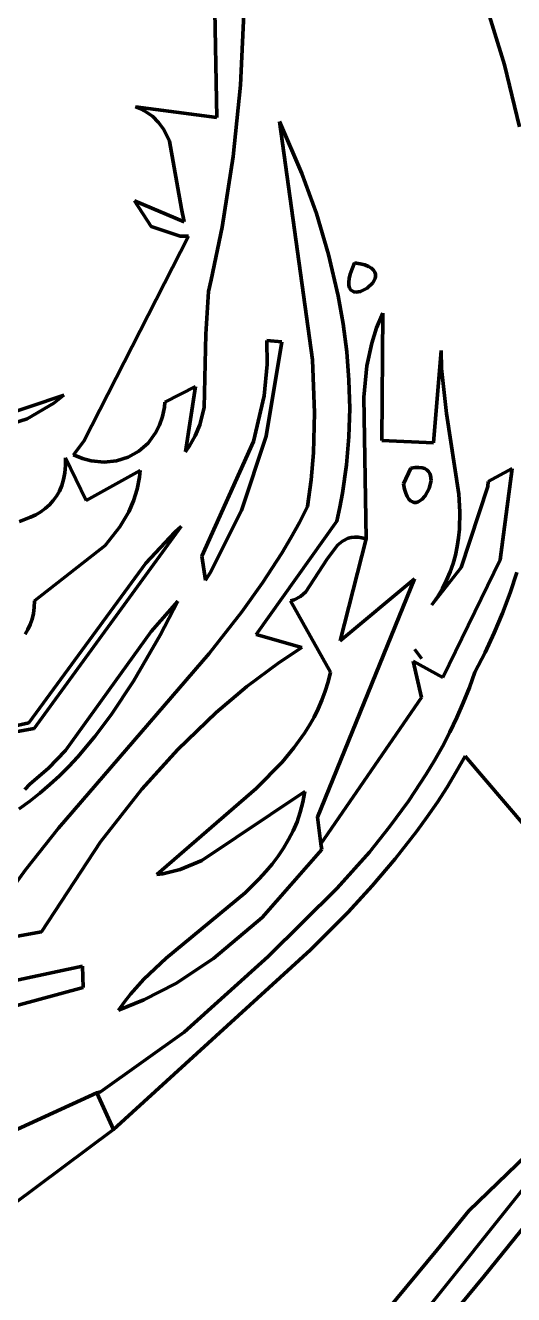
# Model space of a CAD drawing. Header units: millimetres. Extents: x 0 to 10.4, y 0 to 8.2.
# Drawn here: x 6.515 to 6.867, y 5.044 to 5.959 of the extents above; entities that cross this region are included whole.
import ezdxf

# ---------------------------------------------------------------- set-up
doc = ezdxf.new("R2010")
doc.units = ezdxf.units.MM
for name, color, linetype, lineweight in [('color#000000ff', 7, 'CONTINUOUS', 100), ('color#929292ff', 7, 'CONTINUOUS', 100), ('color#ffffffff', 7, 'CONTINUOUS', 100)]:
    doc.layers.add(name, color=color, linetype=linetype, lineweight=lineweight)

msp = doc.modelspace()

# ---------------------------------------------------------------- linework, layer by layer
at = {"layer": 'color#000000ff'}
for p, q in [((6.86064, 5.93051), (6.82512, 6.04591)), ((6.65311, 5.89243), (6.65074, 6.01424)), ((6.67261, 5.96729), (6.67021, 5.91576)), ((6.87126, 5.88566), (6.86064, 5.93051)), ((6.67021, 5.91576), (6.66498, 5.86444)), ((6.59802, 5.89874), (6.59458, 5.9002)), ((6.59458, 5.9002), (6.65311, 5.89243)), ((6.60117, 5.8971), (6.59802, 5.89874)), ((6.60667, 5.89329), (6.60117, 5.8971)), ((6.61119, 5.88885), (6.60667, 5.89329)), ((6.61486, 5.88386), (6.61119, 5.88885)), ((6.61898, 5.8755), (6.61486, 5.88386)), ((6.62771, 5.82666), (6.61898, 5.8755)), ((6.66498, 5.86444), (6.65693, 5.81347)), ((6.60578, 5.81378), (6.59376, 5.83232)), ((6.59376, 5.83232), (6.62973, 5.81729)), ((6.62973, 5.81729), (6.62771, 5.82666)), ((6.62664, 5.80687), (6.60578, 5.81378)), ((6.65693, 5.81347), (6.64902, 5.77556)), ((6.55736, 5.65925), (6.63271, 5.80692)), ((6.63271, 5.80692), (6.62664, 5.80687)), ((6.64902, 5.77556), (6.64715, 5.76705)), ((6.64715, 5.76705), (6.64531, 5.73629)), ((6.76835, 5.74079), (6.77287, 5.75149)), ((6.77287, 5.75149), (6.77214, 5.65966)), ((6.64531, 5.73629), (6.64401, 5.68354)), ((6.76487, 5.72993), (6.76835, 5.74079)), ((6.69998, 5.73081), (6.68882, 5.66268)), ((6.68931, 5.73163), (6.69998, 5.73081)), ((6.68949, 5.71447), (6.68931, 5.73163)), ((6.76136, 5.7134), (6.76487, 5.72993)), ((6.80947, 5.65791), (6.81502, 5.72447)), ((6.81502, 5.72447), (6.81511, 5.7116)), ((6.68729, 5.69195), (6.68949, 5.71447)), ((6.75923, 5.69099), (6.76136, 5.7134)), ((6.81511, 5.7116), (6.81874, 5.67921)), ((6.63771, 5.69849), (6.61578, 5.68727)), ((6.63063, 5.6515), (6.63771, 5.69849)), ((6.44658, 5.66028), (6.54297, 5.69225)), ((6.54297, 5.69225), (6.53574, 5.68665)), ((6.67957, 5.65901), (6.68729, 5.69195)), ((6.76075, 5.5887), (6.75923, 5.69099)), ((6.53574, 5.68665), (6.51635, 5.67529)), ((6.61539, 5.68371), (6.61399, 5.67697)), ((6.61578, 5.68727), (6.61539, 5.68371)), ((6.64401, 5.68354), (6.64088, 5.67107)), ((6.51635, 5.67529), (6.42171, 5.64499)), ((6.61399, 5.67697), (6.61184, 5.67076)), ((6.64088, 5.67107), (6.63764, 5.66303)), ((6.81874, 5.67921), (6.82767, 5.6211)), ((6.609, 5.66513), (6.60357, 5.6578)), ((6.61184, 5.67076), (6.609, 5.66513)), ((6.63764, 5.66303), (6.63328, 5.65527)), ((6.68882, 5.66268), (6.67103, 5.60921)), ((6.54995, 5.64936), (6.55736, 5.65925)), ((6.60357, 5.6578), (6.59693, 5.65192)), ((6.63328, 5.65527), (6.63063, 5.6515)), ((6.64242, 5.57632), (6.67957, 5.65901)), ((6.77214, 5.65966), (6.80947, 5.65791)), ((6.54411, 5.64161), (6.54415, 5.64721)), ((6.54415, 5.64721), (6.55887, 5.61651)), ((6.55627, 5.64672), (6.54995, 5.64936)), ((6.56258, 5.64499), (6.55627, 5.64672)), ((6.57191, 5.64402), (6.56258, 5.64499)), ((6.58089, 5.64493), (6.57191, 5.64402)), ((6.5893, 5.64759), (6.58089, 5.64493)), ((6.59693, 5.65192), (6.5893, 5.64759)), ((6.5427, 5.63166), (6.54362, 5.63643)), ((6.54362, 5.63643), (6.54411, 5.64161)), ((6.55887, 5.61651), (6.59789, 5.63795)), ((6.59789, 5.63795), (6.5974, 5.63335)), ((6.79293, 5.63972), (6.78769, 5.62833)), ((6.79611, 5.64023), (6.79293, 5.63972)), ((6.79885, 5.64032), (6.79611, 5.64023)), ((6.80118, 5.64004), (6.79885, 5.64032)), ((6.80311, 5.63942), (6.80118, 5.64004)), ((6.80466, 5.6385), (6.80311, 5.63942)), ((6.80586, 5.63732), (6.80466, 5.6385)), ((6.80674, 5.63592), (6.80586, 5.63732)), ((6.80731, 5.63434), (6.80674, 5.63592)), ((6.80761, 5.6308), (6.80731, 5.63434)), ((6.84889, 5.63009), (6.8662, 5.63948)), ((6.8662, 5.63948), (6.85743, 5.57376)), ((6.53966, 5.62328), (6.54137, 5.62728)), ((6.54137, 5.62728), (6.5427, 5.63166)), ((6.5974, 5.63335), (6.59569, 5.62454)), ((6.78769, 5.62833), (6.78844, 5.62471)), ((6.80632, 5.62509), (6.80761, 5.6308)), ((6.82939, 5.56825), (6.84844, 5.62663)), ((6.84844, 5.62663), (6.84889, 5.63009)), ((6.53245, 5.61336), (6.53517, 5.61633)), ((6.53517, 5.61633), (6.53758, 5.61964)), ((6.53758, 5.61964), (6.53966, 5.62328)), ((6.59311, 5.61622), (6.58972, 5.60836)), ((6.59569, 5.62454), (6.59311, 5.61622)), ((6.78844, 5.62471), (6.78934, 5.62172)), ((6.78934, 5.62172), (6.79039, 5.61934)), ((6.79039, 5.61934), (6.79154, 5.61751)), ((6.79154, 5.61751), (6.79279, 5.61621)), ((6.79279, 5.61621), (6.79412, 5.61539)), ((6.79828, 5.61542), (6.801, 5.61714)), ((6.801, 5.61714), (6.80347, 5.61985)), ((6.80347, 5.61985), (6.80632, 5.62509)), ((6.82767, 5.6211), (6.82835, 5.60838)), ((6.52264, 5.60621), (6.52616, 5.60831)), ((6.52616, 5.60831), (6.52944, 5.61069)), ((6.52944, 5.61069), (6.53245, 5.61336)), ((6.58972, 5.60836), (6.58329, 5.59737)), ((6.67103, 5.60921), (6.64831, 5.56442)), ((6.79412, 5.61539), (6.79548, 5.61501)), ((6.79548, 5.61501), (6.79688, 5.61504)), ((6.79688, 5.61504), (6.79828, 5.61542)), ((6.82835, 5.60838), (6.82804, 5.59578)), ((6.51086, 5.60139), (6.5189, 5.60436)), ((6.5189, 5.60436), (6.52264, 5.60621)), ((6.62745, 5.59781), (6.52148, 5.45218)), ((6.62291, 5.59363), (6.62745, 5.59781)), ((6.58329, 5.59737), (6.57263, 5.58407)), ((6.60189, 5.57116), (6.62291, 5.59363)), ((6.74205, 5.51519), (6.76075, 5.5887)), ((6.82745, 5.58953), (6.82652, 5.58332)), ((6.82804, 5.59578), (6.82745, 5.58953)), ((6.57263, 5.58407), (6.52169, 5.54404)), ((6.82652, 5.58332), (6.82522, 5.57715)), ((6.51751, 5.45617), (6.60189, 5.57116)), ((6.64499, 5.55904), (6.64242, 5.57632)), ((6.85743, 5.57376), (6.81607, 5.48885)), ((6.82353, 5.57103), (6.82142, 5.56495)), ((6.82522, 5.57715), (6.82353, 5.57103)), ((6.64831, 5.56442), (6.64499, 5.55904)), ((6.80816, 5.54115), (6.82939, 5.56825)), ((6.82142, 5.56495), (6.81886, 5.55892)), ((6.86467, 5.54981), (6.86957, 5.56443)), ((6.7258, 5.38825), (6.79576, 5.56006)), ((6.79576, 5.56006), (6.74205, 5.51519)), ((6.81581, 5.55294), (6.81226, 5.54702)), ((6.81886, 5.55892), (6.81581, 5.55294)), ((6.52169, 5.54404), (6.52152, 5.53936)), ((6.60578, 5.52198), (6.62501, 5.544)), ((6.62501, 5.544), (6.61224, 5.51929)), ((6.81226, 5.54702), (6.80816, 5.54115)), ((6.85921, 5.53532), (6.86467, 5.54981)), ((6.52093, 5.53498), (6.51996, 5.53087)), ((6.52152, 5.53936), (6.52093, 5.53498)), ((6.85316, 5.52099), (6.85921, 5.53532)), ((6.51863, 5.52703), (6.51695, 5.52342)), ((6.51996, 5.53087), (6.51863, 5.52703)), ((6.51695, 5.52342), (6.51496, 5.52004)), ((6.54405, 5.43618), (6.60578, 5.52198)), ((6.61224, 5.51929), (6.59309, 5.48613)), ((6.84652, 5.50682), (6.85316, 5.52099)), ((6.796, 5.50918), (6.80077, 5.50246)), ((6.80077, 5.50246), (6.796, 5.50918)), ((6.83927, 5.49283), (6.84652, 5.50682)), ((6.81607, 5.48885), (6.79475, 5.50068)), ((6.79475, 5.50068), (6.8007, 5.47456)), ((6.83525, 5.48168), (6.83927, 5.49283)), ((6.59309, 5.48613), (6.57697, 5.46193)), ((6.83088, 5.47074), (6.83525, 5.48168)), ((6.8007, 5.47456), (6.72821, 5.36906)), ((6.82616, 5.46003), (6.83088, 5.47074)), ((6.57697, 5.46193), (6.56532, 5.44648)), ((6.43015, 5.43654), (6.51751, 5.45617)), ((6.52148, 5.45218), (6.4334, 5.43614)), ((6.82111, 5.44952), (6.82616, 5.46003)), ((6.56532, 5.44648), (6.5529, 5.43181)), ((6.81575, 5.43921), (6.82111, 5.44952)), ((6.53185, 5.42348), (6.54405, 5.43618)), ((6.81008, 5.4291), (6.81575, 5.43921)), ((6.54638, 5.42482), (6.53967, 5.4181)), ((6.5529, 5.43181), (6.54638, 5.42482)), ((6.80413, 5.41917), (6.81008, 5.4291)), ((6.8322, 5.43215), (6.82581, 5.4209)), ((6.92795, 5.32004), (6.8322, 5.43215)), ((6.51828, 5.41192), (6.53185, 5.42348)), ((6.53967, 5.4181), (6.53274, 5.41166)), ((6.79142, 5.39985), (6.80413, 5.41917)), ((6.82581, 5.4209), (6.81912, 5.40989)), ((6.51482, 5.40806), (6.51828, 5.41192)), ((6.53274, 5.41166), (6.5256, 5.40554)), ((6.81912, 5.40989), (6.81214, 5.39911)), ((6.51823, 5.39976), (6.51064, 5.39433)), ((6.5256, 5.40554), (6.51823, 5.39976)), ((6.77774, 5.38119), (6.79142, 5.39985)), ((6.81214, 5.39911), (6.8049, 5.38856)), ((6.72821, 5.36906), (6.7258, 5.38825)), ((6.8049, 5.38856), (6.7974, 5.37821)), ((6.76319, 5.36313), (6.77774, 5.38119)), ((6.7974, 5.37821), (6.78169, 5.3581)), ((6.74001, 5.33703), (6.76319, 5.36313)), ((6.78169, 5.3581), (6.76513, 5.33869)), ((6.69015, 5.28772), (6.74001, 5.33703)), ((6.76513, 5.33869), (6.74785, 5.31989)), ((6.74785, 5.31989), (6.7208, 5.29263)), ((6.7208, 5.29263), (6.57865, 5.16308)), ((6.62958, 5.23326), (6.69015, 5.28772)), ((6.83477, 5.10452), (6.99841, 5.26295)), ((6.56927, 5.19022), (6.62958, 5.23326)), ((6.84555, 5.05733), (6.96113, 5.19988)), ((6.56666, 5.1895), (6.56927, 5.19022)), ((6.57865, 5.16308), (6.56666, 5.1895)), ((6.8826, 5.13125), (6.68796, 4.88781)), ((6.81171, 5.07616), (6.83477, 5.10452)), ((6.76876, 5.02437), (6.81171, 5.07616)), ((6.74798, 4.93942), (6.84555, 5.05733))]:
    msp.add_line(p, q, dxfattribs=at)
at = {"layer": 'color#929292ff'}
for p, q in [((6.72205, 5.71787), (6.69837, 5.88951)), ((6.69837, 5.88951), (6.71455, 5.85215)), ((6.71455, 5.85215), (6.72499, 5.82328)), ((6.72499, 5.82328), (6.73377, 5.79383)), ((6.73377, 5.79383), (6.74073, 5.76391)), ((6.74937, 5.77966), (6.75065, 5.78343)), ((6.75065, 5.78343), (6.75247, 5.78777)), ((6.75247, 5.78777), (6.75652, 5.78708)), ((6.75652, 5.78708), (6.75986, 5.78618)), ((6.75986, 5.78618), (6.76254, 5.7851)), ((6.76254, 5.7851), (6.7646, 5.78386)), ((6.7646, 5.78386), (6.7661, 5.7825)), ((6.7661, 5.7825), (6.76707, 5.78104)), ((6.76707, 5.78104), (6.76757, 5.77952)), ((6.74829, 5.77372), (6.74861, 5.77643)), ((6.74839, 5.77149), (6.74829, 5.77372)), ((6.74885, 5.76971), (6.74839, 5.77149)), ((6.74861, 5.77643), (6.74937, 5.77966)), ((6.76573, 5.77334), (6.76164, 5.76942)), ((6.76732, 5.77639), (6.76573, 5.77334)), ((6.76764, 5.77796), (6.76732, 5.77639)), ((6.76757, 5.77952), (6.76764, 5.77796)), ((6.74073, 5.76391), (6.74427, 5.74377)), ((6.74963, 5.76836), (6.74885, 5.76971)), ((6.75067, 5.76741), (6.74963, 5.76836)), ((6.75194, 5.76682), (6.75067, 5.76741)), ((6.75339, 5.76658), (6.75194, 5.76682)), ((6.75663, 5.76698), (6.75339, 5.76658)), ((6.76164, 5.76942), (6.75663, 5.76698)), ((6.74427, 5.74377), (6.74686, 5.72351)), ((6.72362, 5.67952), (6.72205, 5.71787)), ((6.74686, 5.72351), (6.74845, 5.70318)), ((6.74845, 5.70318), (6.74899, 5.6828)), ((6.74899, 5.6828), (6.74843, 5.66243)), ((6.72286, 5.65069), (6.72362, 5.67952)), ((6.74843, 5.66243), (6.74672, 5.64208)), ((6.72125, 5.63143), (6.72286, 5.65069)), ((6.74672, 5.64208), (6.74379, 5.62181)), ((6.78769, 5.62833), (6.79293, 5.63972)), ((6.79293, 5.63972), (6.79611, 5.64023)), ((6.79611, 5.64023), (6.79885, 5.64032)), ((6.79885, 5.64032), (6.80118, 5.64004)), ((6.80118, 5.64004), (6.80311, 5.63942)), ((6.80311, 5.63942), (6.80466, 5.6385)), ((6.80466, 5.6385), (6.80586, 5.63732)), ((6.80586, 5.63732), (6.80674, 5.63592)), ((6.80674, 5.63592), (6.80731, 5.63434)), ((6.80731, 5.63434), (6.80761, 5.6308)), ((6.71864, 5.61214), (6.72125, 5.63143)), ((6.78844, 5.62471), (6.78769, 5.62833)), ((6.80761, 5.6308), (6.80632, 5.62509)), ((6.74379, 5.62181), (6.74186, 5.61171)), ((6.78934, 5.62172), (6.78844, 5.62471)), ((6.79039, 5.61934), (6.78934, 5.62172)), ((6.79154, 5.61751), (6.79039, 5.61934)), ((6.79279, 5.61621), (6.79154, 5.61751)), ((6.79412, 5.61539), (6.79279, 5.61621)), ((6.801, 5.61714), (6.79828, 5.61542)), ((6.80347, 5.61985), (6.801, 5.61714)), ((6.80632, 5.62509), (6.80347, 5.61985)), ((6.7127, 5.6007), (6.71864, 5.61214)), ((6.74186, 5.61171), (6.73961, 5.60165)), ((6.79548, 5.61501), (6.79412, 5.61539)), ((6.79688, 5.61504), (6.79548, 5.61501)), ((6.79828, 5.61542), (6.79688, 5.61504)), ((6.73961, 5.60165), (6.6816, 5.51977)), ((6.70646, 5.58949), (6.7127, 5.6007)), ((6.69992, 5.57848), (6.70646, 5.58949)), ((6.76075, 5.5887), (6.74205, 5.51519)), ((6.74373, 5.58725), (6.74779, 5.58925)), ((6.74779, 5.58925), (6.75003, 5.58983)), ((6.75003, 5.58983), (6.75244, 5.59008)), ((6.75244, 5.59008), (6.75502, 5.59)), ((6.75502, 5.59), (6.75778, 5.58955)), ((6.75778, 5.58955), (6.76075, 5.5887)), ((6.73258, 5.57383), (6.74016, 5.58427)), ((6.74016, 5.58427), (6.74373, 5.58725)), ((6.68607, 5.55704), (6.69992, 5.57848)), ((6.7174, 5.55065), (6.73258, 5.57383)), ((6.67129, 5.53626), (6.68607, 5.55704)), ((6.79576, 5.56006), (6.7258, 5.38825)), ((6.74205, 5.51519), (6.79576, 5.56006)), ((6.70631, 5.54406), (6.70885, 5.54488)), ((6.73523, 5.4927), (6.70631, 5.54406)), ((6.70885, 5.54488), (6.71341, 5.54732)), ((6.71341, 5.54732), (6.7174, 5.55065)), ((6.64775, 5.5061), (6.67129, 5.53626)), ((6.6816, 5.51977), (6.71433, 5.51052)), ((6.71433, 5.51052), (6.69813, 5.4997)), ((6.796, 5.50918), (6.80077, 5.50246)), ((6.80077, 5.50246), (6.796, 5.50918)), ((6.53892, 5.38042), (6.64775, 5.5061)), ((6.69813, 5.4997), (6.67485, 5.48231)), ((6.73346, 5.48575), (6.73523, 5.4927)), ((6.67485, 5.48231), (6.65274, 5.46364)), ((6.72895, 5.4726), (6.73136, 5.47906)), ((6.73136, 5.47906), (6.73346, 5.48575)), ((6.72624, 5.46636), (6.72895, 5.4726)), ((6.65274, 5.46364), (6.625, 5.43691)), ((6.72324, 5.46034), (6.72624, 5.46636)), ((6.71647, 5.44887), (6.71998, 5.45451)), ((6.71998, 5.45451), (6.72324, 5.46034)), ((6.70877, 5.43811), (6.71647, 5.44887)), ((6.625, 5.43691), (6.59916, 5.40833)), ((6.70028, 5.42793), (6.70877, 5.43811)), ((6.68143, 5.40898), (6.70028, 5.42793)), ((6.59916, 5.40833), (6.56933, 5.37039)), ((6.60979, 5.34685), (6.68143, 5.40898)), ((6.71667, 5.40662), (6.64231, 5.3569)), ((6.71525, 5.39907), (6.71667, 5.40662)), ((6.71334, 5.39185), (6.71525, 5.39907)), ((6.71097, 5.38495), (6.71334, 5.39185)), ((6.7258, 5.38825), (6.72821, 5.36906)), ((6.51522, 5.35039), (6.53892, 5.38042)), ((6.70494, 5.37202), (6.70815, 5.37835)), ((6.70815, 5.37835), (6.71097, 5.38495)), ((6.56933, 5.37039), (6.52681, 5.30569)), ((6.70134, 5.36594), (6.70494, 5.37202)), ((6.72821, 5.36906), (6.72878, 5.36488)), ((6.72878, 5.36488), (6.68576, 5.31592)), ((6.69314, 5.35446), (6.6974, 5.36009)), ((6.6974, 5.36009), (6.70134, 5.36594)), ((6.64231, 5.3569), (6.62668, 5.35055)), ((6.68859, 5.34902), (6.69314, 5.35446)), ((6.5003, 5.32973), (6.51522, 5.35039)), ((6.61415, 5.34749), (6.60979, 5.34685)), ((6.62668, 5.35055), (6.61415, 5.34749)), ((6.67351, 5.33365), (6.68378, 5.34375)), ((6.68378, 5.34375), (6.68859, 5.34902)), ((6.61659, 5.28651), (6.67351, 5.33365)), ((6.68576, 5.31592), (6.65087, 5.28627)), ((6.52681, 5.30569), (6.43127, 5.288)), ((6.4376, 5.25535), (6.5562, 5.28091)), ((6.5562, 5.28091), (6.5567, 5.26554)), ((6.60058, 5.27148), (6.61659, 5.28651)), ((6.65087, 5.28627), (6.62363, 5.26839)), ((6.59092, 5.26072), (6.60058, 5.27148)), ((6.5567, 5.26554), (6.44295, 5.23451)), ((6.58649, 5.25506), (6.59092, 5.26072)), ((6.62363, 5.26839), (6.60048, 5.25651)), ((6.60048, 5.25651), (6.58235, 5.24919)), ((6.58235, 5.24919), (6.58649, 5.25506)), ((6.46246, 5.14211), (6.56666, 5.1895)), ((6.56666, 5.1895), (6.57865, 5.16308)), ((6.57865, 5.16308), (6.50555, 5.10866))]:
    msp.add_line(p, q, dxfattribs=at)
at = {"layer": 'color#ffffffff'}
for p, q in [((6.82512, 6.04591), (6.86064, 5.93051)), ((6.65074, 6.01424), (6.65311, 5.89243)), ((6.67021, 5.91576), (6.67261, 5.96729)), ((6.86064, 5.93051), (6.87126, 5.88566)), ((6.66498, 5.86444), (6.67021, 5.91576)), ((6.65311, 5.89243), (6.59458, 5.9002)), ((6.59458, 5.9002), (6.59802, 5.89874)), ((6.59802, 5.89874), (6.60117, 5.8971)), ((6.60117, 5.8971), (6.60667, 5.89329)), ((6.60667, 5.89329), (6.61119, 5.88885)), ((6.61119, 5.88885), (6.61486, 5.88386)), ((6.61486, 5.88386), (6.61898, 5.8755)), ((6.71455, 5.85215), (6.69837, 5.88951)), ((6.69837, 5.88951), (6.72205, 5.71787)), ((6.61898, 5.8755), (6.62771, 5.82666)), ((6.65693, 5.81347), (6.66498, 5.86444)), ((6.72499, 5.82328), (6.71455, 5.85215)), ((6.62973, 5.81729), (6.59376, 5.83232)), ((6.59376, 5.83232), (6.60578, 5.81378)), ((6.62771, 5.82666), (6.62973, 5.81729)), ((6.73377, 5.79383), (6.72499, 5.82328)), ((6.60578, 5.81378), (6.62664, 5.80687)), ((6.64902, 5.77556), (6.65693, 5.81347)), ((6.63271, 5.80692), (6.55736, 5.65925)), ((6.62664, 5.80687), (6.63271, 5.80692)), ((6.74073, 5.76391), (6.73377, 5.79383)), ((6.75065, 5.78343), (6.74937, 5.77966)), ((6.75247, 5.78777), (6.75065, 5.78343)), ((6.75652, 5.78708), (6.75247, 5.78777)), ((6.75986, 5.78618), (6.75652, 5.78708)), ((6.76254, 5.7851), (6.75986, 5.78618)), ((6.7646, 5.78386), (6.76254, 5.7851)), ((6.7661, 5.7825), (6.7646, 5.78386)), ((6.76707, 5.78104), (6.7661, 5.7825)), ((6.76757, 5.77952), (6.76707, 5.78104)), ((6.64715, 5.76705), (6.64902, 5.77556)), ((6.74861, 5.77643), (6.74829, 5.77372)), ((6.74829, 5.77372), (6.74839, 5.77149)), ((6.74839, 5.77149), (6.74885, 5.76971)), ((6.74937, 5.77966), (6.74861, 5.77643)), ((6.76164, 5.76942), (6.76573, 5.77334)), ((6.76573, 5.77334), (6.76732, 5.77639)), ((6.76732, 5.77639), (6.76764, 5.77796)), ((6.76764, 5.77796), (6.76757, 5.77952)), ((6.64531, 5.73629), (6.64715, 5.76705)), ((6.74427, 5.74377), (6.74073, 5.76391)), ((6.74885, 5.76971), (6.74963, 5.76836)), ((6.74963, 5.76836), (6.75067, 5.76741)), ((6.75067, 5.76741), (6.75194, 5.76682)), ((6.75194, 5.76682), (6.75339, 5.76658)), ((6.75339, 5.76658), (6.75663, 5.76698)), ((6.75663, 5.76698), (6.76164, 5.76942)), ((6.77287, 5.75149), (6.76835, 5.74079)), ((6.77214, 5.65966), (6.77287, 5.75149)), ((6.64401, 5.68354), (6.64531, 5.73629)), ((6.74686, 5.72351), (6.74427, 5.74377)), ((6.76835, 5.74079), (6.76487, 5.72993)), ((6.68882, 5.66268), (6.69998, 5.73081)), ((6.68931, 5.73163), (6.68949, 5.71447)), ((6.69998, 5.73081), (6.68931, 5.73163)), ((6.76487, 5.72993), (6.76136, 5.7134)), ((6.72205, 5.71787), (6.72362, 5.67952)), ((6.74845, 5.70318), (6.74686, 5.72351)), ((6.81502, 5.72447), (6.80947, 5.65791)), ((6.81511, 5.7116), (6.81502, 5.72447)), ((6.68949, 5.71447), (6.68729, 5.69195)), ((6.76136, 5.7134), (6.75923, 5.69099)), ((6.81874, 5.67921), (6.81511, 5.7116)), ((6.61578, 5.68727), (6.63771, 5.69849)), ((6.63771, 5.69849), (6.63063, 5.6515)), ((6.74899, 5.6828), (6.74845, 5.70318)), ((6.54297, 5.69225), (6.44658, 5.66028)), ((6.53574, 5.68665), (6.54297, 5.69225)), ((6.68729, 5.69195), (6.67957, 5.65901)), ((6.75923, 5.69099), (6.76075, 5.5887)), ((6.51635, 5.67529), (6.53574, 5.68665)), ((6.61399, 5.67697), (6.61539, 5.68371)), ((6.61539, 5.68371), (6.61578, 5.68727)), ((6.64088, 5.67107), (6.64401, 5.68354)), ((6.74843, 5.66243), (6.74899, 5.6828)), ((6.42171, 5.64499), (6.51635, 5.67529)), ((6.61184, 5.67076), (6.61399, 5.67697)), ((6.63764, 5.66303), (6.64088, 5.67107)), ((6.72362, 5.67952), (6.72286, 5.65069)), ((6.82767, 5.6211), (6.81874, 5.67921)), ((6.60357, 5.6578), (6.609, 5.66513)), ((6.609, 5.66513), (6.61184, 5.67076)), ((6.63328, 5.65527), (6.63764, 5.66303)), ((6.67103, 5.60921), (6.68882, 5.66268)), ((6.74672, 5.64208), (6.74843, 5.66243)), ((6.55736, 5.65925), (6.54995, 5.64936)), ((6.59693, 5.65192), (6.60357, 5.6578)), ((6.63063, 5.6515), (6.63328, 5.65527)), ((6.67957, 5.65901), (6.64242, 5.57632)), ((6.80947, 5.65791), (6.77214, 5.65966)), ((6.54415, 5.64721), (6.54411, 5.64161)), ((6.55887, 5.61651), (6.54415, 5.64721)), ((6.54995, 5.64936), (6.55627, 5.64672)), ((6.55627, 5.64672), (6.56258, 5.64499)), ((6.56258, 5.64499), (6.57191, 5.64402)), ((6.57191, 5.64402), (6.58089, 5.64493)), ((6.58089, 5.64493), (6.5893, 5.64759)), ((6.5893, 5.64759), (6.59693, 5.65192)), ((6.72286, 5.65069), (6.72125, 5.63143)), ((6.54362, 5.63643), (6.5427, 5.63166)), ((6.54411, 5.64161), (6.54362, 5.63643)), ((6.59789, 5.63795), (6.55887, 5.61651)), ((6.5974, 5.63335), (6.59789, 5.63795)), ((6.74379, 5.62181), (6.74672, 5.64208)), ((6.8662, 5.63948), (6.84889, 5.63009)), ((6.85743, 5.57376), (6.8662, 5.63948)), ((6.54137, 5.62728), (6.53966, 5.62328)), ((6.5427, 5.63166), (6.54137, 5.62728)), ((6.59569, 5.62454), (6.5974, 5.63335)), ((6.72125, 5.63143), (6.71864, 5.61214)), ((6.84844, 5.62663), (6.82939, 5.56825)), ((6.84889, 5.63009), (6.84844, 5.62663)), ((6.53517, 5.61633), (6.53245, 5.61336)), ((6.53758, 5.61964), (6.53517, 5.61633)), ((6.53966, 5.62328), (6.53758, 5.61964)), ((6.58972, 5.60836), (6.59311, 5.61622)), ((6.59311, 5.61622), (6.59569, 5.62454)), ((6.74186, 5.61171), (6.74379, 5.62181)), ((6.82835, 5.60838), (6.82767, 5.6211)), ((6.52616, 5.60831), (6.52264, 5.60621)), ((6.52944, 5.61069), (6.52616, 5.60831)), ((6.53245, 5.61336), (6.52944, 5.61069)), ((6.58329, 5.59737), (6.58972, 5.60836)), ((6.64831, 5.56442), (6.67103, 5.60921)), ((6.71864, 5.61214), (6.7127, 5.6007)), ((6.73961, 5.60165), (6.74186, 5.61171)), ((6.82804, 5.59578), (6.82835, 5.60838)), ((6.5189, 5.60436), (6.51086, 5.60139)), ((6.52264, 5.60621), (6.5189, 5.60436)), ((6.52148, 5.45218), (6.62745, 5.59781)), ((6.62745, 5.59781), (6.62291, 5.59363)), ((6.6816, 5.51977), (6.73961, 5.60165)), ((6.7127, 5.6007), (6.70646, 5.58949)), ((6.57263, 5.58407), (6.58329, 5.59737)), ((6.62291, 5.59363), (6.60189, 5.57116)), ((6.70646, 5.58949), (6.69992, 5.57848)), ((6.74779, 5.58925), (6.74373, 5.58725)), ((6.75003, 5.58983), (6.74779, 5.58925)), ((6.75244, 5.59008), (6.75003, 5.58983)), ((6.75502, 5.59), (6.75244, 5.59008)), ((6.75778, 5.58955), (6.75502, 5.59)), ((6.76075, 5.5887), (6.75778, 5.58955)), ((6.82652, 5.58332), (6.82745, 5.58953)), ((6.82745, 5.58953), (6.82804, 5.59578)), ((6.52169, 5.54404), (6.57263, 5.58407)), ((6.74016, 5.58427), (6.73258, 5.57383)), ((6.74373, 5.58725), (6.74016, 5.58427)), ((6.82522, 5.57715), (6.82652, 5.58332)), ((6.60189, 5.57116), (6.51751, 5.45617)), ((6.64242, 5.57632), (6.64499, 5.55904)), ((6.69992, 5.57848), (6.68607, 5.55704)), ((6.73258, 5.57383), (6.7174, 5.55065)), ((6.81607, 5.48885), (6.85743, 5.57376)), ((6.82142, 5.56495), (6.82353, 5.57103)), ((6.82353, 5.57103), (6.82522, 5.57715)), ((6.64499, 5.55904), (6.64831, 5.56442)), ((6.82939, 5.56825), (6.80816, 5.54115)), ((6.81886, 5.55892), (6.82142, 5.56495)), ((6.86957, 5.56443), (6.86467, 5.54981)), ((6.68607, 5.55704), (6.67129, 5.53626)), ((6.81226, 5.54702), (6.81581, 5.55294)), ((6.81581, 5.55294), (6.81886, 5.55892)), ((6.52152, 5.53936), (6.52169, 5.54404)), ((6.62501, 5.544), (6.60578, 5.52198)), ((6.61224, 5.51929), (6.62501, 5.544)), ((6.70885, 5.54488), (6.70631, 5.54406)), ((6.70631, 5.54406), (6.73523, 5.4927)), ((6.71341, 5.54732), (6.70885, 5.54488)), ((6.7174, 5.55065), (6.71341, 5.54732)), ((6.80816, 5.54115), (6.81226, 5.54702)), ((6.86467, 5.54981), (6.85921, 5.53532)), ((6.51996, 5.53087), (6.52093, 5.53498)), ((6.52093, 5.53498), (6.52152, 5.53936)), ((6.67129, 5.53626), (6.64775, 5.5061)), ((6.85921, 5.53532), (6.85316, 5.52099)), ((6.51695, 5.52342), (6.51863, 5.52703)), ((6.51863, 5.52703), (6.51996, 5.53087)), ((6.51496, 5.52004), (6.51695, 5.52342)), ((6.60578, 5.52198), (6.54405, 5.43618)), ((6.59309, 5.48613), (6.61224, 5.51929)), ((6.71433, 5.51052), (6.6816, 5.51977)), ((6.85316, 5.52099), (6.84652, 5.50682)), ((6.69813, 5.4997), (6.71433, 5.51052)), ((6.84652, 5.50682), (6.83927, 5.49283)), ((6.64775, 5.5061), (6.53892, 5.38042)), ((6.67485, 5.48231), (6.69813, 5.4997)), ((6.8007, 5.47456), (6.79475, 5.50068)), ((6.79475, 5.50068), (6.81607, 5.48885)), ((6.73523, 5.4927), (6.73346, 5.48575)), ((6.83927, 5.49283), (6.83525, 5.48168)), ((6.57697, 5.46193), (6.59309, 5.48613)), ((6.65274, 5.46364), (6.67485, 5.48231)), ((6.73136, 5.47906), (6.72895, 5.4726)), ((6.73346, 5.48575), (6.73136, 5.47906)), ((6.83525, 5.48168), (6.83088, 5.47074)), ((6.72895, 5.4726), (6.72624, 5.46636)), ((6.72821, 5.36906), (6.8007, 5.47456)), ((6.83088, 5.47074), (6.82616, 5.46003)), ((6.56532, 5.44648), (6.57697, 5.46193)), ((6.625, 5.43691), (6.65274, 5.46364)), ((6.72624, 5.46636), (6.72324, 5.46034)), ((6.51751, 5.45617), (6.43015, 5.43654)), ((6.4334, 5.43614), (6.52148, 5.45218)), ((6.71998, 5.45451), (6.71647, 5.44887)), ((6.72324, 5.46034), (6.71998, 5.45451)), ((6.82616, 5.46003), (6.82111, 5.44952)), ((6.5529, 5.43181), (6.56532, 5.44648)), ((6.71647, 5.44887), (6.70877, 5.43811)), ((6.82111, 5.44952), (6.81575, 5.43921)), ((6.54405, 5.43618), (6.53185, 5.42348)), ((6.59916, 5.40833), (6.625, 5.43691)), ((6.70877, 5.43811), (6.70028, 5.42793)), ((6.81575, 5.43921), (6.81008, 5.4291)), ((6.53967, 5.4181), (6.54638, 5.42482)), ((6.54638, 5.42482), (6.5529, 5.43181)), ((6.70028, 5.42793), (6.68143, 5.40898)), ((6.81008, 5.4291), (6.80413, 5.41917)), ((6.82581, 5.4209), (6.8322, 5.43215)), ((6.8322, 5.43215), (6.92795, 5.32004)), ((6.53185, 5.42348), (6.51828, 5.41192)), ((6.53274, 5.41166), (6.53967, 5.4181)), ((6.80413, 5.41917), (6.79142, 5.39985)), ((6.81912, 5.40989), (6.82581, 5.4209)), ((6.51828, 5.41192), (6.51482, 5.40806)), ((6.5256, 5.40554), (6.53274, 5.41166)), ((6.56933, 5.37039), (6.59916, 5.40833)), ((6.68143, 5.40898), (6.60979, 5.34685)), ((6.64231, 5.3569), (6.71667, 5.40662)), ((6.71667, 5.40662), (6.71525, 5.39907)), ((6.81214, 5.39911), (6.81912, 5.40989)), ((6.51064, 5.39433), (6.51823, 5.39976)), ((6.51823, 5.39976), (6.5256, 5.40554)), ((6.71525, 5.39907), (6.71334, 5.39185)), ((6.79142, 5.39985), (6.77774, 5.38119)), ((6.8049, 5.38856), (6.81214, 5.39911)), ((6.71334, 5.39185), (6.71097, 5.38495)), ((6.7974, 5.37821), (6.8049, 5.38856)), ((6.53892, 5.38042), (6.51522, 5.35039)), ((6.70815, 5.37835), (6.70494, 5.37202)), ((6.71097, 5.38495), (6.70815, 5.37835)), ((6.77774, 5.38119), (6.76319, 5.36313)), ((6.78169, 5.3581), (6.7974, 5.37821)), ((6.52681, 5.30569), (6.56933, 5.37039)), ((6.70494, 5.37202), (6.70134, 5.36594)), ((6.72878, 5.36488), (6.72821, 5.36906)), ((6.68576, 5.31592), (6.72878, 5.36488)), ((6.6974, 5.36009), (6.69314, 5.35446)), ((6.70134, 5.36594), (6.6974, 5.36009)), ((6.76319, 5.36313), (6.74001, 5.33703)), ((6.62668, 5.35055), (6.64231, 5.3569)), ((6.69314, 5.35446), (6.68859, 5.34902)), ((6.76513, 5.33869), (6.78169, 5.3581)), ((6.51522, 5.35039), (6.5003, 5.32973)), ((6.60979, 5.34685), (6.61415, 5.34749)), ((6.61415, 5.34749), (6.62668, 5.35055)), ((6.68378, 5.34375), (6.67351, 5.33365)), ((6.68859, 5.34902), (6.68378, 5.34375)), ((6.67351, 5.33365), (6.61659, 5.28651)), ((6.74001, 5.33703), (6.69015, 5.28772)), ((6.74785, 5.31989), (6.76513, 5.33869)), ((6.65087, 5.28627), (6.68576, 5.31592)), ((6.7208, 5.29263), (6.74785, 5.31989)), ((6.43127, 5.288), (6.52681, 5.30569)), ((6.57865, 5.16308), (6.7208, 5.29263)), ((6.69015, 5.28772), (6.62958, 5.23326)), ((6.5562, 5.28091), (6.4376, 5.25535)), ((6.5567, 5.26554), (6.5562, 5.28091)), ((6.61659, 5.28651), (6.60058, 5.27148)), ((6.62363, 5.26839), (6.65087, 5.28627)), ((6.60058, 5.27148), (6.59092, 5.26072)), ((6.44295, 5.23451), (6.5567, 5.26554)), ((6.59092, 5.26072), (6.58649, 5.25506)), ((6.60048, 5.25651), (6.62363, 5.26839)), ((6.99841, 5.26295), (6.83477, 5.10452)), ((6.58235, 5.24919), (6.60048, 5.25651)), ((6.58649, 5.25506), (6.58235, 5.24919)), ((6.62958, 5.23326), (6.56927, 5.19022)), ((6.96113, 5.19988), (6.84555, 5.05733)), ((6.56666, 5.1895), (6.46246, 5.14211)), ((6.56927, 5.19022), (6.56666, 5.1895)), ((6.50555, 5.10866), (6.57865, 5.16308)), ((6.68796, 4.88781), (6.8826, 5.13125)), ((6.83477, 5.10452), (6.81171, 5.07616)), ((6.81171, 5.07616), (6.76876, 5.02437)), ((6.84555, 5.05733), (6.74798, 4.93942))]:
    msp.add_line(p, q, dxfattribs=at)

doc.saveas('drawing.dxf')
